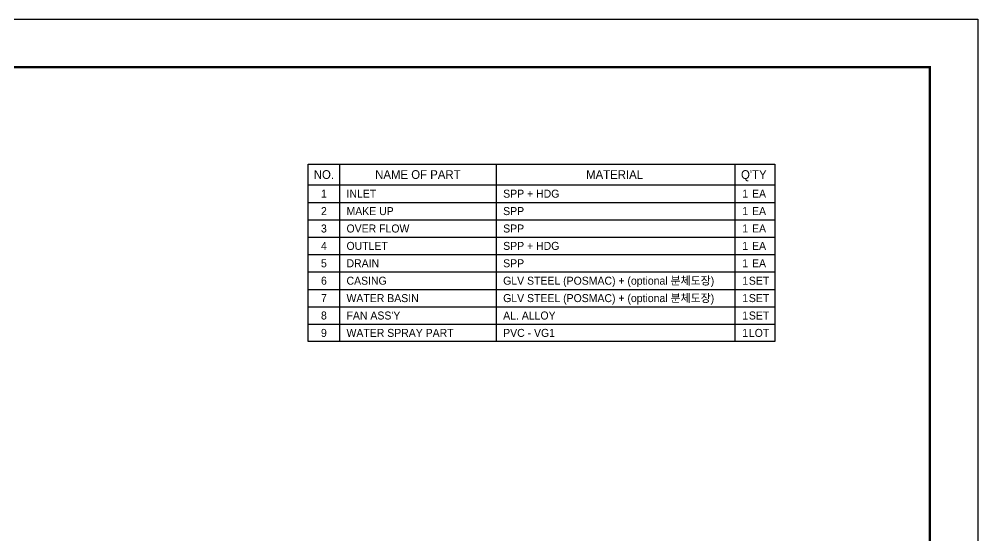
# Model space of a CAD drawing. Header units: millimetres. Extents: x 123677 to 162203, y -20795 to 0.
# Drawn here: x 148234 to 162203, y -7529 to 0 of the extents above; entities that cross this region are included whole.
import ezdxf
from ezdxf.enums import TextEntityAlignment as Align

# ---------------------------------------------------------------- set-up
doc = ezdxf.new("R2010")
doc.units = ezdxf.units.MM
doc.header["$LTSCALE"] = 30
doc.header["$MEASUREMENT"] = 0
doc.layers.get('DEFPOINTS').update_dxf_attribs({"color": 143, "linetype": 'CONTINUOUS'})
for name, color, linetype in [('냉각탑_box', 1, 'CONTINUOUS'), ('냉각탑_form', 1, 'CONTINUOUS'), ('냉각탑_text', 3, 'CONTINUOUS')]:
    doc.layers.add(name, color=color, linetype=linetype)
doc.styles.add('돋움', font='')
doc.styles.get('돋움').set_extended_font_data('Dotum')

# ---------------------------------------------------------------- blocks, each defined once
blk = doc.blocks.new('냉각탑form')
at = {"layer": 'DEFPOINTS'}
blk.add_lwpolyline([(0, 297.07), (420.1, 297.07), (420.1, 0), (0, 0)], close=True, dxfattribs=at)
at = {"layer": '냉각탑_form', "const_width": 0.5}
blk.add_lwpolyline([(10, 287.07), (10, 10), (410.1, 10), (410.1, 287.07)], close=True, dxfattribs=at)

msp = doc.modelspace()

# ---------------------------------------------------------------- linework, layer by layer
at = {"layer": '냉각탑_box'}
for p, q in [((152902.9, -2111.9), (152902.9, -4698.8)), ((155185.5, -2111.9), (155185.5, -4698.8)), ((158664.8, -2111.9), (158664.8, -4698.8)), ((152446.4, -2416.2), (159243.5, -2416.2)), ((152446.4, -2669.8), (159243.5, -2669.8)), ((152446.4, -2923.5), (159243.5, -2923.5)), ((152446.4, -3177.1), (159243.5, -3177.1)), ((152446.4, -3430.7), (159243.5, -3430.7)), ((152446.4, -3684.3), (159243.5, -3684.3)), ((152446.4, -3938), (159243.5, -3938)), ((152446.4, -4191.6), (159243.5, -4191.6)), ((152446.4, -4445.2), (159243.5, -4445.2))]:
    msp.add_line(p, q, dxfattribs=at)
msp.add_lwpolyline([(152446.4, -4698.8), (152446.4, -2111.9), (159243.5, -2111.9), (159243.5, -4698.8)], close=True, dxfattribs=at)

# ---------------------------------------------------------------- block references
at = {"layer": '냉각탑_form', "xscale": 70, "yscale": 70, "zscale": 70}
msp.add_blockref('냉각탑form', (132795.9, -20795.1), dxfattribs=at)

# ---------------------------------------------------------------- texts
at = {"layer": '냉각탑_text', "style": '돋움'}
for s, height, p in [('NO.', 126.81, (152674.7, -2264)), ('NAME OF PART', 126.812, (154044.2, -2264)), ('MATERIAL', 126.81, (156910.2, -2264)), ("Q'TY", 126.81, (158939.1, -2264)), ('1', 116.7, (152674.7, -2543)), ('1', 116.7, (158812.3, -2543)), ('EA', 116.67, (159015.2, -2543)), ('2', 116.7, (152674.7, -2796.7)), ('1', 116.7, (158812.3, -2796.7)), ('EA', 116.67, (159015.2, -2796.7)), ('3', 116.7, (152674.7, -3050.3)), ('1', 116.7, (158812.3, -3050.3)), ('EA', 116.67, (159015.2, -3050.3)), ('4', 116.7, (152674.7, -3303.9)), ('1', 116.7, (158812.3, -3303.9)), ('EA', 116.67, (159015.2, -3303.9)), ('5', 116.7, (152674.7, -3557.5)), ('1', 116.7, (158812.3, -3557.5)), ('EA', 116.67, (159015.2, -3557.5)), ('6', 116.7, (152674.7, -3811.2)), ('1', 116.7, (158812.3, -3811.2)), ('SET', 116.67, (159015.2, -3811.2)), ('7', 116.7, (152674.7, -4064.8)), ('1', 116.7, (158812.3, -4064.8)), ('SET', 116.67, (159015.2, -4064.8)), ('8', 116.7, (152674.7, -4318.4)), ('1', 116.7, (158812.3, -4318.4)), ('SET', 116.67, (159015.2, -4318.4)), ('9', 116.7, (152674.7, -4572)), ('1', 116.7, (158812.3, -4572)), ('LOT', 116.67, (159015.2, -4572))]:
    msp.add_text(s, height=height, dxfattribs=at).set_placement(p, align=Align.MIDDLE_CENTER)
for s, height, p in [('INLET ', 116.67, (153004.4, -2543)), ('SPP + HDG', 116.67, (155287, -2543)), ('MAKE UP', 116.67, (153004.4, -2796.7)), ('SPP', 116.67, (155287, -2796.7)), ('OVER FLOW', 116.67, (153004.4, -3050.3)), ('SPP', 116.67, (155287, -3050.3)), ('OUTLET ', 116.67, (153004.4, -3303.9)), ('SPP + HDG', 116.67, (155287, -3303.9)), ('DRAIN', 116.67, (153004.4, -3557.5)), ('SPP', 116.67, (155287, -3557.5)), ('CASING', 116.67, (153004.4, -3811.2)), ('GLV STEEL (POSMAC) + (optional 분체도장)', 116.667, (155287, -3811.2)), ('WATER BASIN', 116.667, (153004.4, -4064.8)), ('GLV STEEL (POSMAC) + (optional 분체도장)', 116.667, (155287, -4064.8)), ("FAN ASS'Y", 116.67, (153004.4, -4318.4)), ('AL. ALLOY', 116.67, (155287, -4318.4)), ('WATER SPRAY PART', 116.667, (153004.4, -4572)), ('PVC - VG1', 116.67, (155287, -4572))]:
    msp.add_text(s, height=height, dxfattribs=at).set_placement(p, align=Align.MIDDLE_LEFT)

doc.saveas('drawing.dxf')
